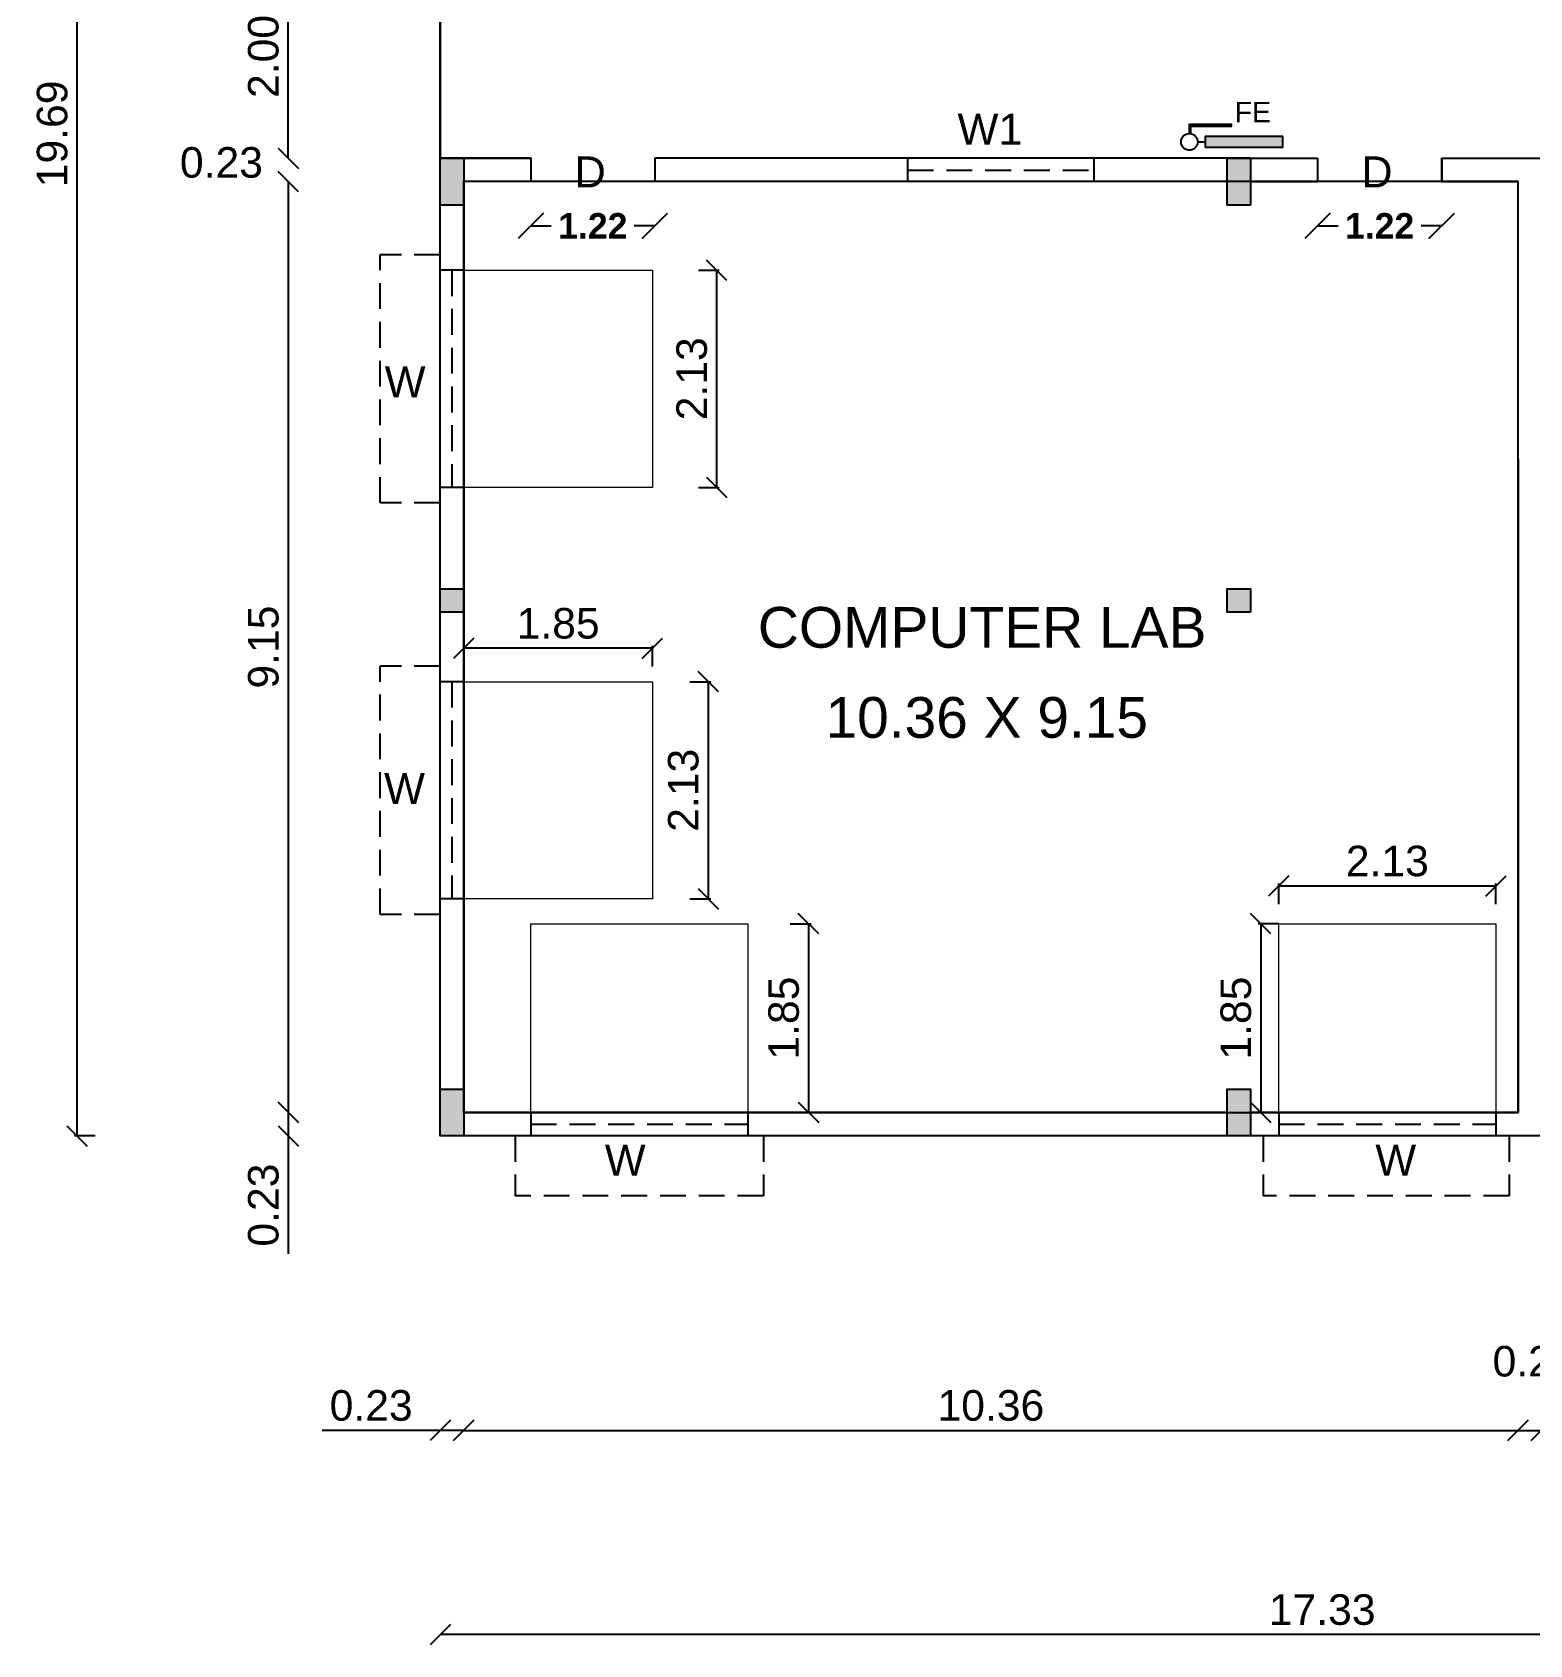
# Model space of a CAD drawing. Header units: metres. Extents: x -7227 to 737, y -45 to 4679.
# Drawn here: x 573.61 to 588.32, y -10.03 to 5.82 of the extents above; entities that cross this region are included whole.
import ezdxf

# ---------------------------------------------------------------- set-up
doc = ezdxf.new("R2010")
doc.units = ezdxf.units.M
doc.header["$LTSCALE"] = 0.2
doc.header["$MEASUREMENT"] = 0
doc.linetypes.add('HIDDEN', pattern=[9.525, 6.35, -3.175])
for name, color, linetype in [('BLK_1_FLR_0_BLT_UP_AREA', 26, 'Continuous'), ('BLK_1_FLR_0_CARPET_AREA', 10, 'Continuous'), ('BLK_1_FLR_0_EXIT_WIDTH_DOOR', 1, 'Continuous'), ('BLK_1_FLR_0_REGULAR_ROOM_6', 117, 'Continuous')]:
    doc.layers.add(name, color=color, linetype=linetype)
doc.layers.add('BLK_1_FLR_0_ROOM_6_LIGHT_VENTILATION_1', color=7, linetype='Continuous', lineweight=0)
doc.layers.add('line', color=7, linetype='Continuous', lineweight=25)
doc.styles.add('ld', font='arial.ttf', dxfattribs={"height": 0.3})
doc.styles.get("Standard").update_dxf_attribs({"font": 'arial.ttf', "height": 0.3})
doc.styles.add('style 1', font='arialbd.ttf', dxfattribs={"height": 0.25})
doc.styles.add('style2', font='arial.ttf', dxfattribs={"height": 60})
doc.dimstyles.new('11', dxfattribs={"dimtxt": 0.25, "dimasz": 0.25, "dimexe": 0.18, "dimexo": 0.0625, "dimgap": 0.09, "dimtad": 0, "dimzin": 0, "dimdsep": 46, "dimtxsty": 'style 1', "dimblk": 'OBLIQUE', "dimcen": 0, "dimse1": 1, "dimse2": 1, "dimadec": 0, "dimazin": 0, "dimtfac": 1, "dimtdec": 4, "dimtofl": 0, "dimtmove": 0, "dimatfit": 3, "dimfxl": 0, "dimtolj": 1, "dimtzin": 0, "dimarcsym": 0})
doc.dimstyles.new('DCR', dxfattribs={"dimtxt": 0.3, "dimasz": 0.2, "dimexe": 0.025, "dimexo": 0, "dimgap": 0.09, "dimtad": 1, "dimzin": 0, "dimdsep": 46, "dimtxsty": 'Standard', "dimblk": 'OBLIQUE', "dimcen": 0.09, "dimadec": 0, "dimazin": 0, "dimtfac": 1, "dimtofl": 0, "dimtmove": 0, "dimatfit": 3, "dimfxl": 0, "dimtolj": 1, "dimtzin": 0, "dimarcsym": 0})

# ---------------------------------------------------------------- blocks, each defined once
blk = doc.blocks.new('_OBLIQUE')
at = {"layer": 'line', "color": 0, "linetype": 'ByBlock', "lineweight": -2}
blk.add_line((-0.5, -0.5), (0.5, 0.5), dxfattribs=at)
blk = doc.blocks.new('*D218')
at = {"color": 0, "lineweight": -2}
blk.add_line((594.946, -9.926), (577.616, -9.926), dxfattribs=at)
at = {"layer": 'Defpoints', "color": 0}
for p in [(577.616, -5.027), (594.946, -5.027), (577.616, -9.926)]:
    blk.add_point(p, dxfattribs=at)
at = {"color": 0, "lineweight": -2, "xscale": 0.2, "yscale": 0.2, "zscale": 0.2, "rotation": 180}
blk.add_blockref('_OBLIQUE', (577.616, -9.926), dxfattribs=at)
at = {"color": 0, "lineweight": -2, "xscale": 0.2, "yscale": 0.2, "zscale": 0.2}
blk.add_blockref('_OBLIQUE', (594.946, -9.926), dxfattribs=at)
at = {"color": 0, "insert": (586.281, -9.683), "char_height": 0.3, "attachment_point": 5}
blk.add_mtext('\\A1;17.33', dxfattribs=at)
blk = doc.blocks.new('*D122')
at = {"color": 0, "linetype": 'HIDDEN', "lineweight": -2}
for p, q in [((574.227, 14.662), (574.022, 14.662)), ((574.227, -5.027), (574.022, -5.027))]:
    blk.add_line(p, q, dxfattribs=at)
at = {"color": 0, "lineweight": -2}
blk.add_line((574.047, -5.027), (574.047, 14.662), dxfattribs=at)
at = {"layer": 'Defpoints', "color": 0}
for p in [(574.047, 14.662), (577.616, 14.662), (577.616, -5.027)]:
    blk.add_point(p, dxfattribs=at)
at = {"color": 0, "lineweight": -2, "xscale": 0.2, "yscale": 0.2, "zscale": 0.2}
for p, rotation in [((574.047, 14.662), 90), ((574.047, -5.027), 270)]:
    blk.add_blockref('_OBLIQUE', p, dxfattribs=dict(at, rotation=rotation))
at = {"color": 0, "insert": (573.804, 4.817), "char_height": 0.3, "attachment_point": 5, "rotation": 90}
blk.add_mtext('\\A1;19.69', dxfattribs=at)
blk = doc.blocks.new('*D141')
at = {"color": 0, "lineweight": -2}
blk.add_line((576.122, 4.348), (576.122, -4.797), dxfattribs=at)
at = {"layer": 'Defpoints', "color": 0}
for p in [(577.846, 4.348), (576.122, -4.797), (577.846, -4.797)]:
    blk.add_point(p, dxfattribs=at)
at = {"color": 0, "lineweight": -2, "xscale": 0.2, "yscale": 0.2, "zscale": 0.2}
for p, rotation in [((576.122, 4.348), 90), ((576.122, -4.797), 270)]:
    blk.add_blockref('_OBLIQUE', p, dxfattribs=dict(at, rotation=rotation))
at = {"color": 0, "insert": (575.879, -0.225), "char_height": 0.3, "attachment_point": 5, "rotation": 90}
blk.add_mtext('\\A1;9.15', dxfattribs=at)
blk = doc.blocks.new('*D142')
at = {"color": 0, "lineweight": -2}
for p, q in [((576.122, -4.797), (576.122, -5.027)), ((576.122, -5.027), (576.122, -6.187))]:
    blk.add_line(p, q, dxfattribs=at)
at = {"layer": 'Defpoints', "color": 0}
for p in [(577.846, -4.797), (576.122, -5.027), (577.846, -5.027)]:
    blk.add_point(p, dxfattribs=at)
at = {"color": 0, "lineweight": -2, "xscale": 0.2, "yscale": 0.2, "zscale": 0.2}
for p, rotation in [((576.122, -4.797), 90), ((576.122, -5.027), 270)]:
    blk.add_blockref('_OBLIQUE', p, dxfattribs=dict(at, rotation=rotation))
at = {"color": 0, "insert": (575.879, -5.707), "char_height": 0.3, "attachment_point": 5, "rotation": 90}
blk.add_mtext('\\A1;0.23', dxfattribs=at)
blk = doc.blocks.new('*D144')
at = {"color": 0, "lineweight": -2}
blk.add_line((577.846, -7.921), (588.205, -7.921), dxfattribs=at)
at = {"layer": 'Defpoints', "color": 0}
for p in [(577.846, -4.797), (588.205, -4.797), (588.205, -7.921)]:
    blk.add_point(p, dxfattribs=at)
at = {"color": 0, "lineweight": -2, "xscale": 0.2, "yscale": 0.2, "zscale": 0.2, "rotation": 180}
blk.add_blockref('_OBLIQUE', (577.846, -7.921), dxfattribs=at)
at = {"color": 0, "lineweight": -2, "xscale": 0.2, "yscale": 0.2, "zscale": 0.2}
blk.add_blockref('_OBLIQUE', (588.205, -7.921), dxfattribs=at)
at = {"color": 0, "insert": (583.026, -7.677), "char_height": 0.3, "attachment_point": 5}
blk.add_mtext('\\A1;10.36', dxfattribs=at)
blk = doc.blocks.new('*D150')
at = {"color": 0, "lineweight": -2}
blk.add_line((588.205, -7.921), (588.435, -7.921), dxfattribs=at)
at = {"layer": 'Defpoints', "color": 0}
for p in [(588.205, -4.797), (588.435, -4.797), (588.435, -7.921)]:
    blk.add_point(p, dxfattribs=at)
at = {"color": 0, "lineweight": -2, "xscale": 0.2, "yscale": 0.2, "zscale": 0.2, "rotation": 180}
blk.add_blockref('_OBLIQUE', (588.205, -7.921), dxfattribs=at)
at = {"color": 0, "lineweight": -2, "xscale": 0.2, "yscale": 0.2, "zscale": 0.2}
blk.add_blockref('_OBLIQUE', (588.435, -7.921), dxfattribs=at)
at = {"color": 0, "insert": (588.363, -7.243), "char_height": 0.3, "attachment_point": 5}
blk.add_mtext('\\A1;0.23', dxfattribs=at)
blk = doc.blocks.new('*D155')
at = {"color": 0, "lineweight": -2}
for p, q in [((577.616, -7.921), (576.457, -7.921)), ((577.846, -7.921), (577.616, -7.921))]:
    blk.add_line(p, q, dxfattribs=at)
at = {"layer": 'Defpoints', "color": 0}
for p in [(577.616, -4.797), (577.846, -4.797), (577.616, -7.921)]:
    blk.add_point(p, dxfattribs=at)
at = {"color": 0, "lineweight": -2, "xscale": 0.2, "yscale": 0.2, "zscale": 0.2, "rotation": 180}
blk.add_blockref('_OBLIQUE', (577.616, -7.921), dxfattribs=at)
at = {"color": 0, "lineweight": -2, "xscale": 0.2, "yscale": 0.2, "zscale": 0.2}
blk.add_blockref('_OBLIQUE', (577.846, -7.921), dxfattribs=at)
at = {"color": 0, "insert": (576.937, -7.677), "char_height": 0.3, "attachment_point": 5}
blk.add_mtext('\\A1;0.23', dxfattribs=at)
blk = doc.blocks.new('*D178')
at = {"color": 0, "lineweight": -2}
blk.add_line((576.122, 4.578), (576.122, 6.578), dxfattribs=at)
at = {"layer": 'Defpoints', "color": 0}
for p in [(576.122, 6.578), (577.616, 6.578), (577.616, 4.578)]:
    blk.add_point(p, dxfattribs=at)
at = {"color": 0, "lineweight": -2, "xscale": 0.2, "yscale": 0.2, "zscale": 0.2}
for p, rotation in [((576.122, 6.578), 90), ((576.122, 4.578), 270)]:
    blk.add_blockref('_OBLIQUE', p, dxfattribs=dict(at, rotation=rotation))
at = {"color": 0, "insert": (575.879, 5.578), "char_height": 0.3, "attachment_point": 5, "rotation": 90}
blk.add_mtext('\\A1;2.00', dxfattribs=at)
blk = doc.blocks.new('*D297')
at = {"color": 0, "linetype": 'HIDDEN', "lineweight": -2}
for p, q in [((577.846, -0.416), (577.846, -0.211)), ((579.701, -0.416), (579.701, -0.211))]:
    blk.add_line(p, q, dxfattribs=at)
at = {"color": 0, "lineweight": -2}
blk.add_line((579.701, -0.236), (577.846, -0.236), dxfattribs=at)
at = {"layer": 'Defpoints', "color": 0}
for p in [(577.846, -0.236), (577.846, -0.565), (579.701, -0.565)]:
    blk.add_point(p, dxfattribs=at)
at = {"color": 0, "lineweight": -2, "xscale": 0.2, "yscale": 0.2, "zscale": 0.2, "rotation": 180}
blk.add_blockref('_OBLIQUE', (577.846, -0.236), dxfattribs=at)
at = {"color": 0, "lineweight": -2, "xscale": 0.2, "yscale": 0.2, "zscale": 0.2}
blk.add_blockref('_OBLIQUE', (579.701, -0.236), dxfattribs=at)
at = {"color": 0, "insert": (578.774, 0.007), "char_height": 0.3, "attachment_point": 5}
blk.add_mtext('\\A1;1.85', dxfattribs=at)
blk = doc.blocks.new('*D298')
at = {"color": 0, "linetype": 'HIDDEN', "lineweight": -2}
for p, q in [((580.069, -0.565), (580.274, -0.565)), ((580.069, -2.698), (580.274, -2.698))]:
    blk.add_line(p, q, dxfattribs=at)
at = {"color": 0, "lineweight": -2}
blk.add_line((580.249, -0.565), (580.249, -2.698), dxfattribs=at)
at = {"layer": 'Defpoints', "color": 0}
for p in [(579.701, -0.565), (579.701, -2.698), (580.249, -2.698)]:
    blk.add_point(p, dxfattribs=at)
at = {"color": 0, "lineweight": -2, "xscale": 0.2, "yscale": 0.2, "zscale": 0.2}
for p, rotation in [((580.249, -0.565), 90), ((580.249, -2.698), 270)]:
    blk.add_blockref('_OBLIQUE', p, dxfattribs=dict(at, rotation=rotation))
at = {"color": 0, "insert": (580.005, -1.632), "char_height": 0.3, "attachment_point": 5, "rotation": 90}
blk.add_mtext('\\A1;2.13', dxfattribs=at)
blk = doc.blocks.new('*D299')
at = {"color": 0, "linetype": 'HIDDEN', "lineweight": -2}
for p, q in [((580.152, 3.478), (580.357, 3.478)), ((580.152, 1.344), (580.357, 1.344))]:
    blk.add_line(p, q, dxfattribs=at)
at = {"color": 0, "lineweight": -2}
blk.add_line((580.332, 1.344), (580.332, 3.478), dxfattribs=at)
at = {"layer": 'Defpoints', "color": 0}
for p in [(579.701, 3.478), (580.332, 3.478), (579.701, 1.344)]:
    blk.add_point(p, dxfattribs=at)
at = {"color": 0, "lineweight": -2, "xscale": 0.2, "yscale": 0.2, "zscale": 0.2}
for p, rotation in [((580.332, 3.478), 90), ((580.332, 1.344), 270)]:
    blk.add_blockref('_OBLIQUE', p, dxfattribs=dict(at, rotation=rotation))
at = {"color": 0, "insert": (580.088, 2.411), "char_height": 0.3, "attachment_point": 5, "rotation": 90}
blk.add_mtext('\\A1;2.13', dxfattribs=at)
blk = doc.blocks.new('*D300')
at = {"color": 0, "linetype": 'HIDDEN', "lineweight": -2}
for p, q in [((581.054, -2.943), (581.259, -2.943)), ((581.054, -4.797), (581.259, -4.797))]:
    blk.add_line(p, q, dxfattribs=at)
at = {"color": 0, "lineweight": -2}
blk.add_line((581.234, -2.943), (581.234, -4.797), dxfattribs=at)
at = {"layer": 'Defpoints', "color": 0}
for p in [(578.505, -2.943), (578.505, -4.797), (581.234, -4.797)]:
    blk.add_point(p, dxfattribs=at)
at = {"color": 0, "lineweight": -2, "xscale": 0.2, "yscale": 0.2, "zscale": 0.2}
for p, rotation in [((581.234, -2.943), 90), ((581.234, -4.797), 270)]:
    blk.add_blockref('_OBLIQUE', p, dxfattribs=dict(at, rotation=rotation))
at = {"color": 0, "insert": (580.991, -3.87), "char_height": 0.3, "attachment_point": 5, "rotation": 90}
blk.add_mtext('\\A1;1.85', dxfattribs=at)
blk = doc.blocks.new('*D301')
at = {"color": 0, "linetype": 'HIDDEN', "lineweight": -2}
for p, q in [((585.854, -2.752), (585.854, -2.547)), ((587.988, -2.752), (587.988, -2.547))]:
    blk.add_line(p, q, dxfattribs=at)
at = {"color": 0, "lineweight": -2}
blk.add_line((585.854, -2.572), (587.988, -2.572), dxfattribs=at)
at = {"layer": 'Defpoints', "color": 0}
for p in [(587.988, -2.572), (585.854, -2.943), (587.988, -2.943)]:
    blk.add_point(p, dxfattribs=at)
at = {"color": 0, "lineweight": -2, "xscale": 0.2, "yscale": 0.2, "zscale": 0.2, "rotation": 180}
blk.add_blockref('_OBLIQUE', (585.854, -2.572), dxfattribs=at)
at = {"color": 0, "lineweight": -2, "xscale": 0.2, "yscale": 0.2, "zscale": 0.2}
blk.add_blockref('_OBLIQUE', (587.988, -2.572), dxfattribs=at)
at = {"color": 0, "insert": (586.921, -2.328), "char_height": 0.3, "attachment_point": 5}
blk.add_mtext('\\A1;2.13', dxfattribs=at)
blk = doc.blocks.new('*D302')
at = {"color": 0, "linetype": 'HIDDEN', "lineweight": -2}
for p, q in [((585.854, -2.943), (585.652, -2.943)), ((585.854, -4.797), (585.652, -4.797))]:
    blk.add_line(p, q, dxfattribs=at)
at = {"color": 0, "lineweight": -2}
blk.add_line((585.677, -2.943), (585.677, -4.797), dxfattribs=at)
at = {"layer": 'Defpoints', "color": 0}
for p in [(585.854, -2.943), (585.677, -4.797), (585.854, -4.797)]:
    blk.add_point(p, dxfattribs=at)
at = {"color": 0, "lineweight": -2, "xscale": 0.2, "yscale": 0.2, "zscale": 0.2}
for p, rotation in [((585.677, -2.943), 90), ((585.677, -4.797), 270)]:
    blk.add_blockref('_OBLIQUE', p, dxfattribs=dict(at, rotation=rotation))
at = {"color": 0, "insert": (585.434, -3.87), "char_height": 0.3, "attachment_point": 5, "rotation": 90}
blk.add_mtext('\\A1;1.85', dxfattribs=at)
blk = doc.blocks.new('*D314')
at = {"layer": 'BLK_1_FLR_0_EXIT_WIDTH_DOOR', "color": 2, "lineweight": -2}
for p, q in [((586.235, 3.914), (586.437, 3.914)), ((587.455, 3.914), (587.252, 3.914))]:
    blk.add_line(p, q, dxfattribs=at)
at = {"layer": 'Defpoints', "color": 0}
for p in [(586.235, 4.348), (587.455, 4.348), (587.455, 3.914)]:
    blk.add_point(p, dxfattribs=at)
at = {"layer": 'BLK_1_FLR_0_EXIT_WIDTH_DOOR', "color": 2, "lineweight": -2, "xscale": 0.25, "yscale": 0.25, "zscale": 0.25, "rotation": 180}
blk.add_blockref('_OBLIQUE', (586.235, 3.914), dxfattribs=at)
at = {"layer": 'BLK_1_FLR_0_EXIT_WIDTH_DOOR', "color": 2, "lineweight": -2, "xscale": 0.25, "yscale": 0.25, "zscale": 0.25}
blk.add_blockref('_OBLIQUE', (587.455, 3.914), dxfattribs=at)
at = {"layer": 'BLK_1_FLR_0_EXIT_WIDTH_DOOR', "color": 2, "lineweight": 20, "insert": (586.845, 3.914), "char_height": 0.25, "attachment_point": 5, "style": 'style 1'}
blk.add_mtext('\\A1;1.22', dxfattribs=at)
blk = doc.blocks.new('*D315')
at = {"layer": 'BLK_1_FLR_0_EXIT_WIDTH_DOOR', "color": 2, "lineweight": -2}
for p, q in [((578.505, 3.914), (578.707, 3.914)), ((579.725, 3.914), (579.522, 3.914))]:
    blk.add_line(p, q, dxfattribs=at)
at = {"layer": 'Defpoints', "color": 0}
for p in [(578.505, 4.348), (579.725, 4.348), (579.725, 3.914)]:
    blk.add_point(p, dxfattribs=at)
at = {"layer": 'BLK_1_FLR_0_EXIT_WIDTH_DOOR', "color": 2, "lineweight": -2, "xscale": 0.25, "yscale": 0.25, "zscale": 0.25, "rotation": 180}
blk.add_blockref('_OBLIQUE', (578.505, 3.914), dxfattribs=at)
at = {"layer": 'BLK_1_FLR_0_EXIT_WIDTH_DOOR', "color": 2, "lineweight": -2, "xscale": 0.25, "yscale": 0.25, "zscale": 0.25}
blk.add_blockref('_OBLIQUE', (579.725, 3.914), dxfattribs=at)
at = {"layer": 'BLK_1_FLR_0_EXIT_WIDTH_DOOR', "color": 2, "lineweight": 20, "insert": (579.115, 3.914), "char_height": 0.25, "attachment_point": 5, "style": 'style 1'}
blk.add_mtext('\\A1;1.22', dxfattribs=at)

msp = doc.modelspace()

# ---------------------------------------------------------------- hatches: boundary and pattern name
h = msp.add_hatch(color=256)
h.dxf.hatch_style = 1
h.paths.add_polyline_path([(577.846, 14.665), (577.616, 14.665), (577.616, 14.205), (577.846, 14.205)])
h.paths.add_polyline_path([(585.576, 14.665), (585.346, 14.665), (585.346, 14.205), (585.576, 14.205)])
h.paths.add_polyline_path([(577.846, 7.038), (577.616, 7.038), (577.616, 6.578), (577.846, 6.578)])
h.paths.add_polyline_path([(585.346, 6.578), (585.576, 6.578), (585.576, 7.038), (585.346, 7.038)])
h.paths.add_polyline_path([(594.716, 14.205), (594.946, 14.205), (594.946, 14.665), (594.716, 14.665)])
h.paths.add_polyline_path([(594.946, 7.038), (594.716, 7.038), (594.716, 6.578), (594.946, 6.578)])
h.paths.add_polyline_path([(604.24, 14.665), (604.01, 14.665), (604.01, 14.205), (604.24, 14.205)])
h.paths.add_polyline_path([(604.515, 14.665), (604.285, 14.665), (604.285, 14.205), (604.515, 14.205)])
h.paths.add_polyline_path([(604.285, 6.578), (604.515, 6.578), (604.515, 7.038), (604.285, 7.038)])
h.paths.add_polyline_path([(604.01, 6.578), (604.24, 6.578), (604.24, 7.038), (604.01, 7.038)])
h.paths.add_polyline_path([(609.876, 14.665), (609.646, 14.665), (609.646, 14.205), (609.876, 14.205)])
h.paths.add_polyline_path([(609.876, 7.038), (609.646, 7.038), (609.646, 6.578), (609.876, 6.578)])
h.paths.add_polyline_path([(614.491, 7.038), (614.261, 7.038), (614.261, 6.578), (614.491, 6.578)])
h.paths.add_polyline_path([(614.491, 14.665), (614.261, 14.665), (614.261, 14.205), (614.491, 14.205)])
h.paths.add_polyline_path([(618.876, 14.205), (619.106, 14.205), (619.106, 14.665), (618.876, 14.665)])
h.paths.add_polyline_path([(618.876, 6.578), (619.106, 6.578), (619.106, 7.038), (618.876, 7.038)])
h.paths.add_polyline_path([(628.106, 6.578), (628.336, 6.578), (628.336, 7.038), (628.106, 7.038)])
h.paths.add_polyline_path([(623.491, 6.578), (623.721, 6.578), (623.721, 7.038), (623.491, 7.038)])
h.paths.add_polyline_path([(628.336, 14.665), (628.106, 14.665), (628.106, 14.205), (628.336, 14.205)])
h.paths.add_polyline_path([(623.721, 14.665), (623.491, 14.665), (623.491, 14.205), (623.721, 14.205)])
h.paths.add_polyline_path([(628.106, 4.118), (628.336, 4.118), (628.336, 4.578), (628.106, 4.578)])
h.paths.add_polyline_path([(619.106, -4.567), (618.876, -4.567), (618.876, -5.027), (619.106, -5.027)])
h.paths.add_polyline_path([(619.106, 4.578), (618.876, 4.578), (618.876, 4.118), (619.106, 4.118)])
h.paths.add_polyline_path([(609.876, 4.578), (609.646, 4.578), (609.646, 4.118), (609.876, 4.118)])
h.paths.add_polyline_path([(609.876, -4.567), (609.646, -4.567), (609.646, -5.027), (609.876, -5.027)])
h.paths.add_polyline_path([(594.716, 4.118), (594.946, 4.118), (594.946, 4.578), (594.716, 4.578)])
h.paths.add_polyline_path([(594.716, -5.027), (594.946, -5.027), (594.946, -4.567), (594.716, -4.567)])
h.paths.add_polyline_path([(585.576, -4.567), (585.346, -4.567), (585.346, -5.027), (585.576, -5.027)])
h.paths.add_polyline_path([(585.346, 4.118), (585.576, 4.118), (585.576, 4.578), (585.346, 4.578)])
h.paths.add_polyline_path([(577.846, 4.578), (577.616, 4.578), (577.616, 4.118), (577.846, 4.118)])
h.paths.add_polyline_path([(577.846, -4.567), (577.616, -4.567), (577.616, -5.027), (577.846, -5.027)])
at = {"ltscale": 0.04}
h = msp.add_hatch(color=256, dxfattribs=at)
h.dxf.hatch_style = 1
h.paths.add_polyline_path([(585.135, 4.796), (585.135, 4.682), (585.892, 4.682), (585.892, 4.796)])
h = msp.add_hatch(color=256)
h.dxf.hatch_style = 1
h.paths.add_polyline_path([(585.576, 0.348), (585.346, 0.348), (585.346, 0.118), (585.576, 0.118)])
h.paths.add_polyline_path([(577.846, 0.348), (577.616, 0.348), (577.616, 0.118), (577.846, 0.118)])

# ---------------------------------------------------------------- linework, layer by layer
for p, q in [((577.616, -5.027), (577.616, 14.662)), ((585.058, 4.739), (585.135, 4.739)), ((578.505, 4.578), (577.616, 4.578)), ((578.505, 4.578), (578.505, 4.348)), ((583.346, 4.578), (579.725, 4.578)), ((579.725, 4.578), (579.725, 4.348)), ((582.208, 4.577), (582.208, 4.348)), ((585.576, 4.578), (583.346, 4.578)), ((584.037, 4.577), (584.037, 4.348)), ((585.576, 4.578), (586.235, 4.578)), ((586.235, 4.578), (586.235, 4.348)), ((587.455, 4.578), (588.435, 4.578)), ((587.455, 4.578), (587.455, 4.348)), ((578.505, 4.348), (577.846, 4.348)), ((577.846, -4.797), (577.846, 4.348)), ((585.346, 4.348), (579.725, 4.348)), ((585.576, 4.348), (586.235, 4.348)), ((587.455, 4.348), (588.205, 4.348)), ((588.205, 1.618), (588.205, 4.348)), ((577.846, 3.478), (577.616, 3.478)), ((588.205, 1.618), (588.205, -4.797)), ((577.846, 1.344), (577.616, 1.344)), ((577.846, -0.565), (577.616, -0.565)), ((577.846, -2.698), (577.616, -2.698)), ((585.346, -4.797), (577.846, -4.797)), ((578.505, -4.797), (578.505, -5.026)), ((580.638, -4.797), (580.638, -5.026)), ((588.205, -4.797), (585.576, -4.797)), ((585.854, -4.797), (585.854, -5.026)), ((587.988, -4.797), (587.988, -5.026)), ((594.946, -5.027), (577.616, -5.027))]:
    msp.add_line(p, q)
at = {"color": 4, "linetype": 'HIDDEN', "ltscale": 0.2}
for p, q in [((582.208, 4.462), (584.037, 4.462)), ((577.731, 3.478), (577.731, 1.344)), ((577.731, -0.565), (577.731, -2.698)), ((578.505, -4.912), (580.638, -4.912)), ((585.854, -4.912), (587.988, -4.912))]:
    msp.add_line(p, q, dxfattribs=at)
at = {"linetype": 'HIDDEN', "ltscale": 0.2}
for p, q in [((577.615, 3.63), (577.025, 3.63)), ((577.025, 1.192), (577.025, 3.63)), ((577.615, 1.192), (577.025, 1.192)), ((577.615, -0.413), (577.025, -0.413)), ((577.025, -2.851), (577.025, -0.413)), ((577.615, -2.851), (577.025, -2.851)), ((578.352, -5.027), (578.352, -5.617)), ((580.791, -5.027), (580.791, -5.617)), ((585.702, -5.027), (585.702, -5.617)), ((588.119, -5.027), (588.119, -5.617)), ((580.791, -5.617), (578.352, -5.617)), ((588.119, -5.617), (585.702, -5.617))]:
    msp.add_line(p, q, dxfattribs=at)
for points in [[(628.336, 14.662), (628.336, -5.027), (609.646, -5.027), (609.646, 4.348), (594.946, 4.348), (594.946, -5.027), (577.616, -5.027), (577.616, 14.662), (628.336, 14.662)], [(585.135, 4.682), (585.135, 4.796), (585.892, 4.796), (585.892, 4.682)], [(577.846, 4.118), (577.616, 4.118), (577.616, 4.578), (577.846, 4.578)], [(585.576, 4.118), (585.346, 4.118), (585.346, 4.578), (585.576, 4.578)], [(577.846, 0.118), (577.616, 0.118), (577.616, 0.348), (577.846, 0.348)], [(585.576, 0.118), (585.346, 0.118), (585.346, 0.348), (585.576, 0.348)], [(577.846, -5.027), (577.616, -5.027), (577.616, -4.567), (577.846, -4.567)], [(585.576, -5.027), (585.346, -5.027), (585.346, -4.567), (585.576, -4.567)]]:
    msp.add_lwpolyline(points, close=True)
for points in [[(584.976, 4.821), (584.976, 4.914)], [(584.976, 4.889), (584.976, 4.914), (585.387, 4.914), (585.387, 4.889), (584.988, 4.889)], [(584.988, 4.889), (584.988, 4.82)]]:
    msp.add_lwpolyline(points)
msp.add_circle((584.976, 4.739), 0.0819)
at = {"layer": 'BLK_1_FLR_0_BLT_UP_AREA', "color": 27}
msp.add_lwpolyline([(628.336, 14.662), (628.336, -5.027), (609.646, -5.027), (609.646, 4.348), (594.946, 4.348), (594.946, -5.027), (577.616, -5.027), (577.616, 14.662), (628.336, 14.662)], close=True, dxfattribs=at)
at = {"layer": 'BLK_1_FLR_0_CARPET_AREA', "color": 27}
msp.add_lwpolyline([(577.616, 6.578), (577.616, 4.578), (577.846, 4.578), (578.505, 4.578), (578.505, 4.348), (577.846, 4.348), (577.846, 4.118), (577.846, -4.797), (585.346, -4.797), (585.346, -4.567), (585.576, -4.567), (585.576, -4.797), (588.205, -4.797), (588.205, 1.618), (588.205, 4.348), (587.455, 4.348), (587.455, 4.578), (588.435, 4.578)], dxfattribs=at)
at = {"layer": 'BLK_1_FLR_0_REGULAR_ROOM_6', "color": 3, "linetype": 'Continuous'}
msp.add_lwpolyline([(588.205, 4.348), (577.848, 4.348), (577.848, -4.797), (588.205, -4.797)], close=True, dxfattribs=at)
at = {"layer": 'BLK_1_FLR_0_ROOM_6_LIGHT_VENTILATION_1', "color": 232}
for points in [[(579.701, 3.478), (579.701, 1.344), (577.846, 1.344), (577.846, 3.478)], [(579.701, -0.565), (579.701, -2.698), (577.846, -2.698), (577.846, -0.565)], [(578.505, -2.943), (580.638, -2.943), (580.638, -4.797), (578.505, -4.797)], [(585.854, -2.943), (587.988, -2.943), (587.988, -4.797), (585.854, -4.797)]]:
    msp.add_lwpolyline(points, close=True, dxfattribs=at)

# ---------------------------------------------------------------- texts
at = {"color": 7, "style": 'ld'}
for s, p in [('COMPUTER LAB', (580.736, -0.231)), ('10.36 X 9.15', (581.401, -1.116))]:
    msp.add_text(s, height=0.4, dxfattribs=at).set_placement(p)
at = {"style": 'style2'}
for s, insert, char_height, attachment_point in [('FE', (585.778, 5.132), 0.2, 3), ('W1', (583.337, 5.015), 0.3048, 3), ('D', (578.935, 4.596), 0.305, 1), ('D', (586.665, 4.596), 0.305, 1), ('W', (577.472, 2.534), 0.305, 3), ('W', (577.466, -1.462), 0.305, 3), ('W', (579.634, -5.417), 0.305, 9), ('W', (587.205, -5.417), 0.305, 9)]:
    msp.add_mtext_dynamic_manual_height_columns(s, width=5.66297, gutter_width=7.621, heights=[0], dxfattribs=dict(at, insert=insert, char_height=char_height, attachment_point=attachment_point))
at = {"insert": (575.466, 4.535), "char_height": 0.3, "attachment_point": 5}
msp.add_mtext('\\A1;0.23', dxfattribs=at)

# ---------------------------------------------------------------- dimensions: what is measured, and where the dimension line sits
at = {"color": 1}
dim = msp.add_linear_dim(base=(574.047, 14.662), p1=(577.616, -5.027), p2=(577.616, 14.662), angle=90, dimstyle='DCR', override={"dimfxl": 0.18, "dimarcsym": 2}, dxfattribs=at)
dim.commit()
dim.dimension.update_dxf_attribs({"geometry": '*D122', "text_midpoint": (573.804, 4.817)})
dim = msp.add_linear_dim(base=(576.122, 6.578), p1=(577.616, 4.578), p2=(577.616, 6.578), angle=90, dimstyle='DCR', override={"dimse1": 1, "dimse2": 1, "dimfxl": 1.25, "dimarcsym": 2})
dim.commit()
dim.dimension.update_dxf_attribs({"geometry": '*D178', "text_midpoint": (575.879, 5.578)})
for p1, p2, distance, picture, middle in [((577.8465, 4.3482), (577.8465, -4.7974), -1.7244, '*D141', (575.879, -0.2246)), ((577.846, -4.797), (577.846, -5.027), -1.724, '*D142', (575.879, -5.707)), ((577.846, -4.797), (577.616, -4.797), 3.123, '*D155', (576.937, -7.677)), ((577.846, -4.797), (588.205, -4.797), -3.123, '*D144', (583.026, -7.677))]:
    dim = msp.add_aligned_dim(p1=p1, p2=p2, distance=distance, dimstyle='DCR', override={"dimse1": 1, "dimse2": 1, "dimfxl": 1.25, "dimarcsym": 2})
    dim.commit()
    dim.dimension.update_dxf_attribs({"geometry": picture, "text_midpoint": middle})
at = {"color": 232}
for base, p1, p2, picture, middle in [((580.332, 3.478), (579.701, 1.344), (579.701, 3.478), '*D299', (580.088, 2.411)), ((580.249, -2.698), (579.701, -0.565), (579.701, -2.698), '*D298', (580.005, -1.632))]:
    dim = msp.add_linear_dim(base=base, p1=p1, p2=p2, angle=90, dimstyle='DCR', override={"dimfxl": 0.18, "dimarcsym": 2}, dxfattribs=at)
    dim.commit()
    dim.dimension.update_dxf_attribs({"geometry": picture, "text_midpoint": middle})
for base, p1, p2, picture, middle in [((577.8465, -0.236), (579.7011, -0.5646), (577.8465, -0.5646), '*D297', (578.7738, -0.236)), ((587.988, -2.572), (585.854, -2.943), (587.988, -2.943), '*D301', (586.921, -2.572))]:
    dim = msp.add_linear_dim(base=base, p1=p1, p2=p2, dimstyle='DCR', override={"dimfxl": 0.18, "dimarcsym": 2}, dxfattribs=at)
    dim.commit()
    dim.dimension.update_dxf_attribs({"geometry": picture, "text_midpoint": middle, "dimtype": 160})
for base, p1, p2, picture, middle in [((581.234, -4.797), (578.505, -2.943), (578.505, -4.797), '*D300', (581.234, -3.87)), ((585.677, -4.797), (585.854, -2.943), (585.854, -4.797), '*D302', (585.677, -3.87))]:
    dim = msp.add_linear_dim(base=base, p1=p1, p2=p2, angle=90, dimstyle='DCR', override={"dimfxl": 0.18, "dimarcsym": 2}, dxfattribs=at)
    dim.commit()
    dim.dimension.update_dxf_attribs({"geometry": picture, "text_midpoint": middle, "dimtype": 160})
dim = msp.add_linear_dim(base=(588.435, -7.921), p1=(588.205, -4.797), p2=(588.435, -4.797), angle=0, dimstyle='DCR', override={"dimse1": 1, "dimse2": 1, "dimtmove": 2, "dimfxl": 1.25, "dimarcsym": 2})
dim.commit()
dim.dimension.update_dxf_attribs({"geometry": '*D150', "text_midpoint": (588.363, -7.243), "dimtype": 161})
dim = msp.add_linear_dim(base=(577.616, -9.926), p1=(594.946, -5.027), p2=(577.616, -5.027), dimstyle='DCR', override={"dimse1": 1, "dimse2": 1, "dimfxl": 1.25, "dimarcsym": 2})
dim.commit()
dim.dimension.update_dxf_attribs({"geometry": '*D218', "text_midpoint": (586.281, -9.683)})
at = {"layer": 'BLK_1_FLR_0_EXIT_WIDTH_DOOR', "color": 2, "lineweight": 20}
for base, p1, p2, picture, middle in [((579.725, 3.914), (578.505, 4.348), (579.725, 4.348), '*D315', (579.115, 3.914)), ((587.455, 3.914), (586.235, 4.348), (587.455, 4.348), '*D314', (586.845, 3.914))]:
    dim = msp.add_linear_dim(base=base, p1=p1, p2=p2, dimstyle='11', override={"dimclrd": 2, "dimclrt": 2, "dimfxlon": 1}, dxfattribs=at)
    dim.commit()
    dim.dimension.update_dxf_attribs({"geometry": picture, "text_midpoint": middle})

doc.saveas('drawing.dxf')
